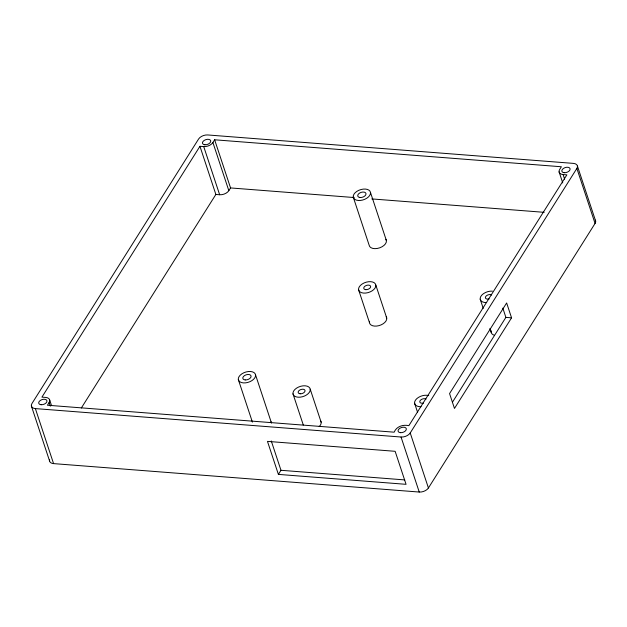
<?xml version="1.0" encoding="UTF-8"?>
<svg xmlns="http://www.w3.org/2000/svg" width="627" height="627" viewBox="0 0 627 627"><rect width="100%" height="100%" fill="white"/><g stroke="black" fill="none" stroke-linecap="round" stroke-linejoin="round"><path stroke-width="0.94" d="M564.629 179.173L563.093 174.541A7.163 4.209 -18.3 0 1 559.66 169.494L561.384 166.758L214.63 139.79L212.906 142.525A7.163 4.209 -18.3 0 1 203.728 146.6L199.95 146.303L41.923 397.142L45.708 397.432A7.163 4.209 -18.3 0 1 49.141 402.487L50.364 406.186M49.141 402.487L47.417 405.222L394.171 432.183C396.452 426.384 403.169 424.346 408.859 425.67L566.879 174.839L563.093 174.541M81.314 408.036L215.868 194.448L199.95 146.303M215.868 194.448L219.654 194.746A7.163 4.209 -18.3 0 0 228.831 190.671L230.556 187.935L214.63 139.79M278.388 474.396L267.47 441.384L395.143 451.307L406.061 484.326L278.388 474.396L280.974 470.289L271.272 440.946M35.371 408.592L401.045 437.027A7.163 4.209 -18.3 0 0 410.223 432.959L576.864 168.436A7.163 4.209 -18.3 0 0 573.431 163.388L207.756 134.954A7.163 4.209 -18.3 0 0 198.579 139.022L31.946 403.537A7.163 4.209 -18.3 0 0 35.371 408.592L53.569 463.612L419.244 492.046A7.163 4.209 -18.3 0 0 428.421 487.978L595.054 223.463A7.163 4.209 -18.3 0 0 595.242 220.093M452.428 402.236L505.887 317.38L502.815 308.1M511.561 317.826L454.473 408.443L449.559 393.584L506.647 302.966L511.561 317.826L505.887 317.38M230.556 187.935L354.255 197.552M371.787 198.916L544.189 212.326M280.974 470.289L404.744 479.914M577.451 166.092L595.65 221.112M576.864 168.436L595.054 223.463M559.072 171.837L562.748 182.951M480.188 299.165L483.221 308.335M489.899 328.509L491.113 332.177M370.486 192.458A8.95 5.267 -18.3 0 1 358.276 200.475A8.95 5.267 -18.3 0 1 356.834 191.392A8.95 5.267 -18.3 0 1 370.486 192.458L386.404 240.603M353.244 197.097L369.162 245.243A8.95 5.267 -18.3 0 0 379.735 247.814A8.95 5.267 -18.3 0 0 385.895 239.326M375.816 285.066A8.95 5.267 -18.3 0 1 363.605 293.091A8.95 5.267 -18.3 0 1 362.163 284.007A8.95 5.267 -18.3 0 1 375.816 285.066L386.734 318.077M414.596 403.286L417.629 412.456M410.223 432.959L428.421 487.978M358.573 289.705L369.491 322.717M401.045 437.027L419.244 492.046M310.224 389.187A8.95 5.267 -18.3 0 1 298.013 397.204A8.95 5.267 -18.3 0 1 296.571 388.129A8.95 5.267 -18.3 0 1 310.224 389.187L321.142 422.198M212.906 142.525L228.831 190.671M292.981 393.827L303.296 425.004M203.728 146.6L219.654 194.746M255.557 374.883A8.95 5.267 -18.3 0 1 243.347 382.901A8.95 5.267 -18.3 0 1 241.912 373.817A8.95 5.267 -18.3 0 1 255.557 374.883L271.483 423.029A8.95 5.267 -18.3 0 0 270.974 421.752M238.315 379.523L252.407 422.112M49.729 400.136L51.571 405.693M31.35 405.888L49.549 460.908M53.569 463.612A7.163 4.209 -18.3 0 1 49.611 459.763M486.646 302.567A8.95 5.267 -18.3 0 1 480.65 296.728A8.95 5.267 -18.3 0 1 492.407 291.14M494.225 335.202A8.95 5.267 -18.3 0 1 491.192 330.742M489.146 298.938A3.582 2.108 -18.3 0 1 485.659 296.602A3.582 2.108 -18.3 0 1 491.631 294.988M320.632 420.921A8.95 5.267 -18.3 0 1 319.206 426.587M386.224 316.8A8.95 5.267 -18.3 0 1 378.943 325.64A8.95 5.267 -18.3 0 1 369.569 321.283M423.554 403.059A3.582 2.108 -18.3 0 1 420.066 400.716A3.582 2.108 -18.3 0 1 426.039 399.109M421.054 406.688A8.95 5.267 -18.3 0 1 415.505 400.104A8.95 5.267 -18.3 0 1 428.727 395.613M300.168 393.787A3.582 2.108 -18.3 0 0 305.051 390.582A3.582 2.108 -18.3 0 0 299.588 390.151A3.582 2.108 -18.3 0 0 300.168 393.787M400.473 432.677A4.295 2.524 -18.3 0 0 406.335 428.829A4.295 2.524 -18.3 0 0 399.783 428.319A4.295 2.524 -18.3 0 0 400.473 432.677M41.108 404.728A4.295 2.524 -18.3 0 0 46.97 400.88A4.295 2.524 -18.3 0 0 40.418 400.371A4.295 2.524 -18.3 0 0 41.108 404.728M360.141 197.513A4.295 2.524 -18.3 0 0 366.003 193.665A4.295 2.524 -18.3 0 0 359.451 193.155A4.295 2.524 -18.3 0 0 360.141 197.513M564.245 172.715A4.295 2.524 -18.3 0 0 570.108 168.867A4.295 2.524 -18.3 0 0 563.555 168.357A4.295 2.524 -18.3 0 0 564.245 172.715M204.88 144.774A4.295 2.524 -18.3 0 0 210.743 140.926A4.295 2.524 -18.3 0 0 204.19 140.417A4.295 2.524 -18.3 0 0 204.88 144.774M365.76 289.666A3.582 2.108 -18.3 0 0 370.643 286.461A3.582 2.108 -18.3 0 0 365.18 286.037A3.582 2.108 -18.3 0 0 365.76 289.666M245.212 379.938A4.295 2.524 -18.3 0 0 251.074 376.09A4.295 2.524 -18.3 0 0 244.522 375.581A4.295 2.524 -18.3 0 0 245.212 379.938"/></g></svg>
